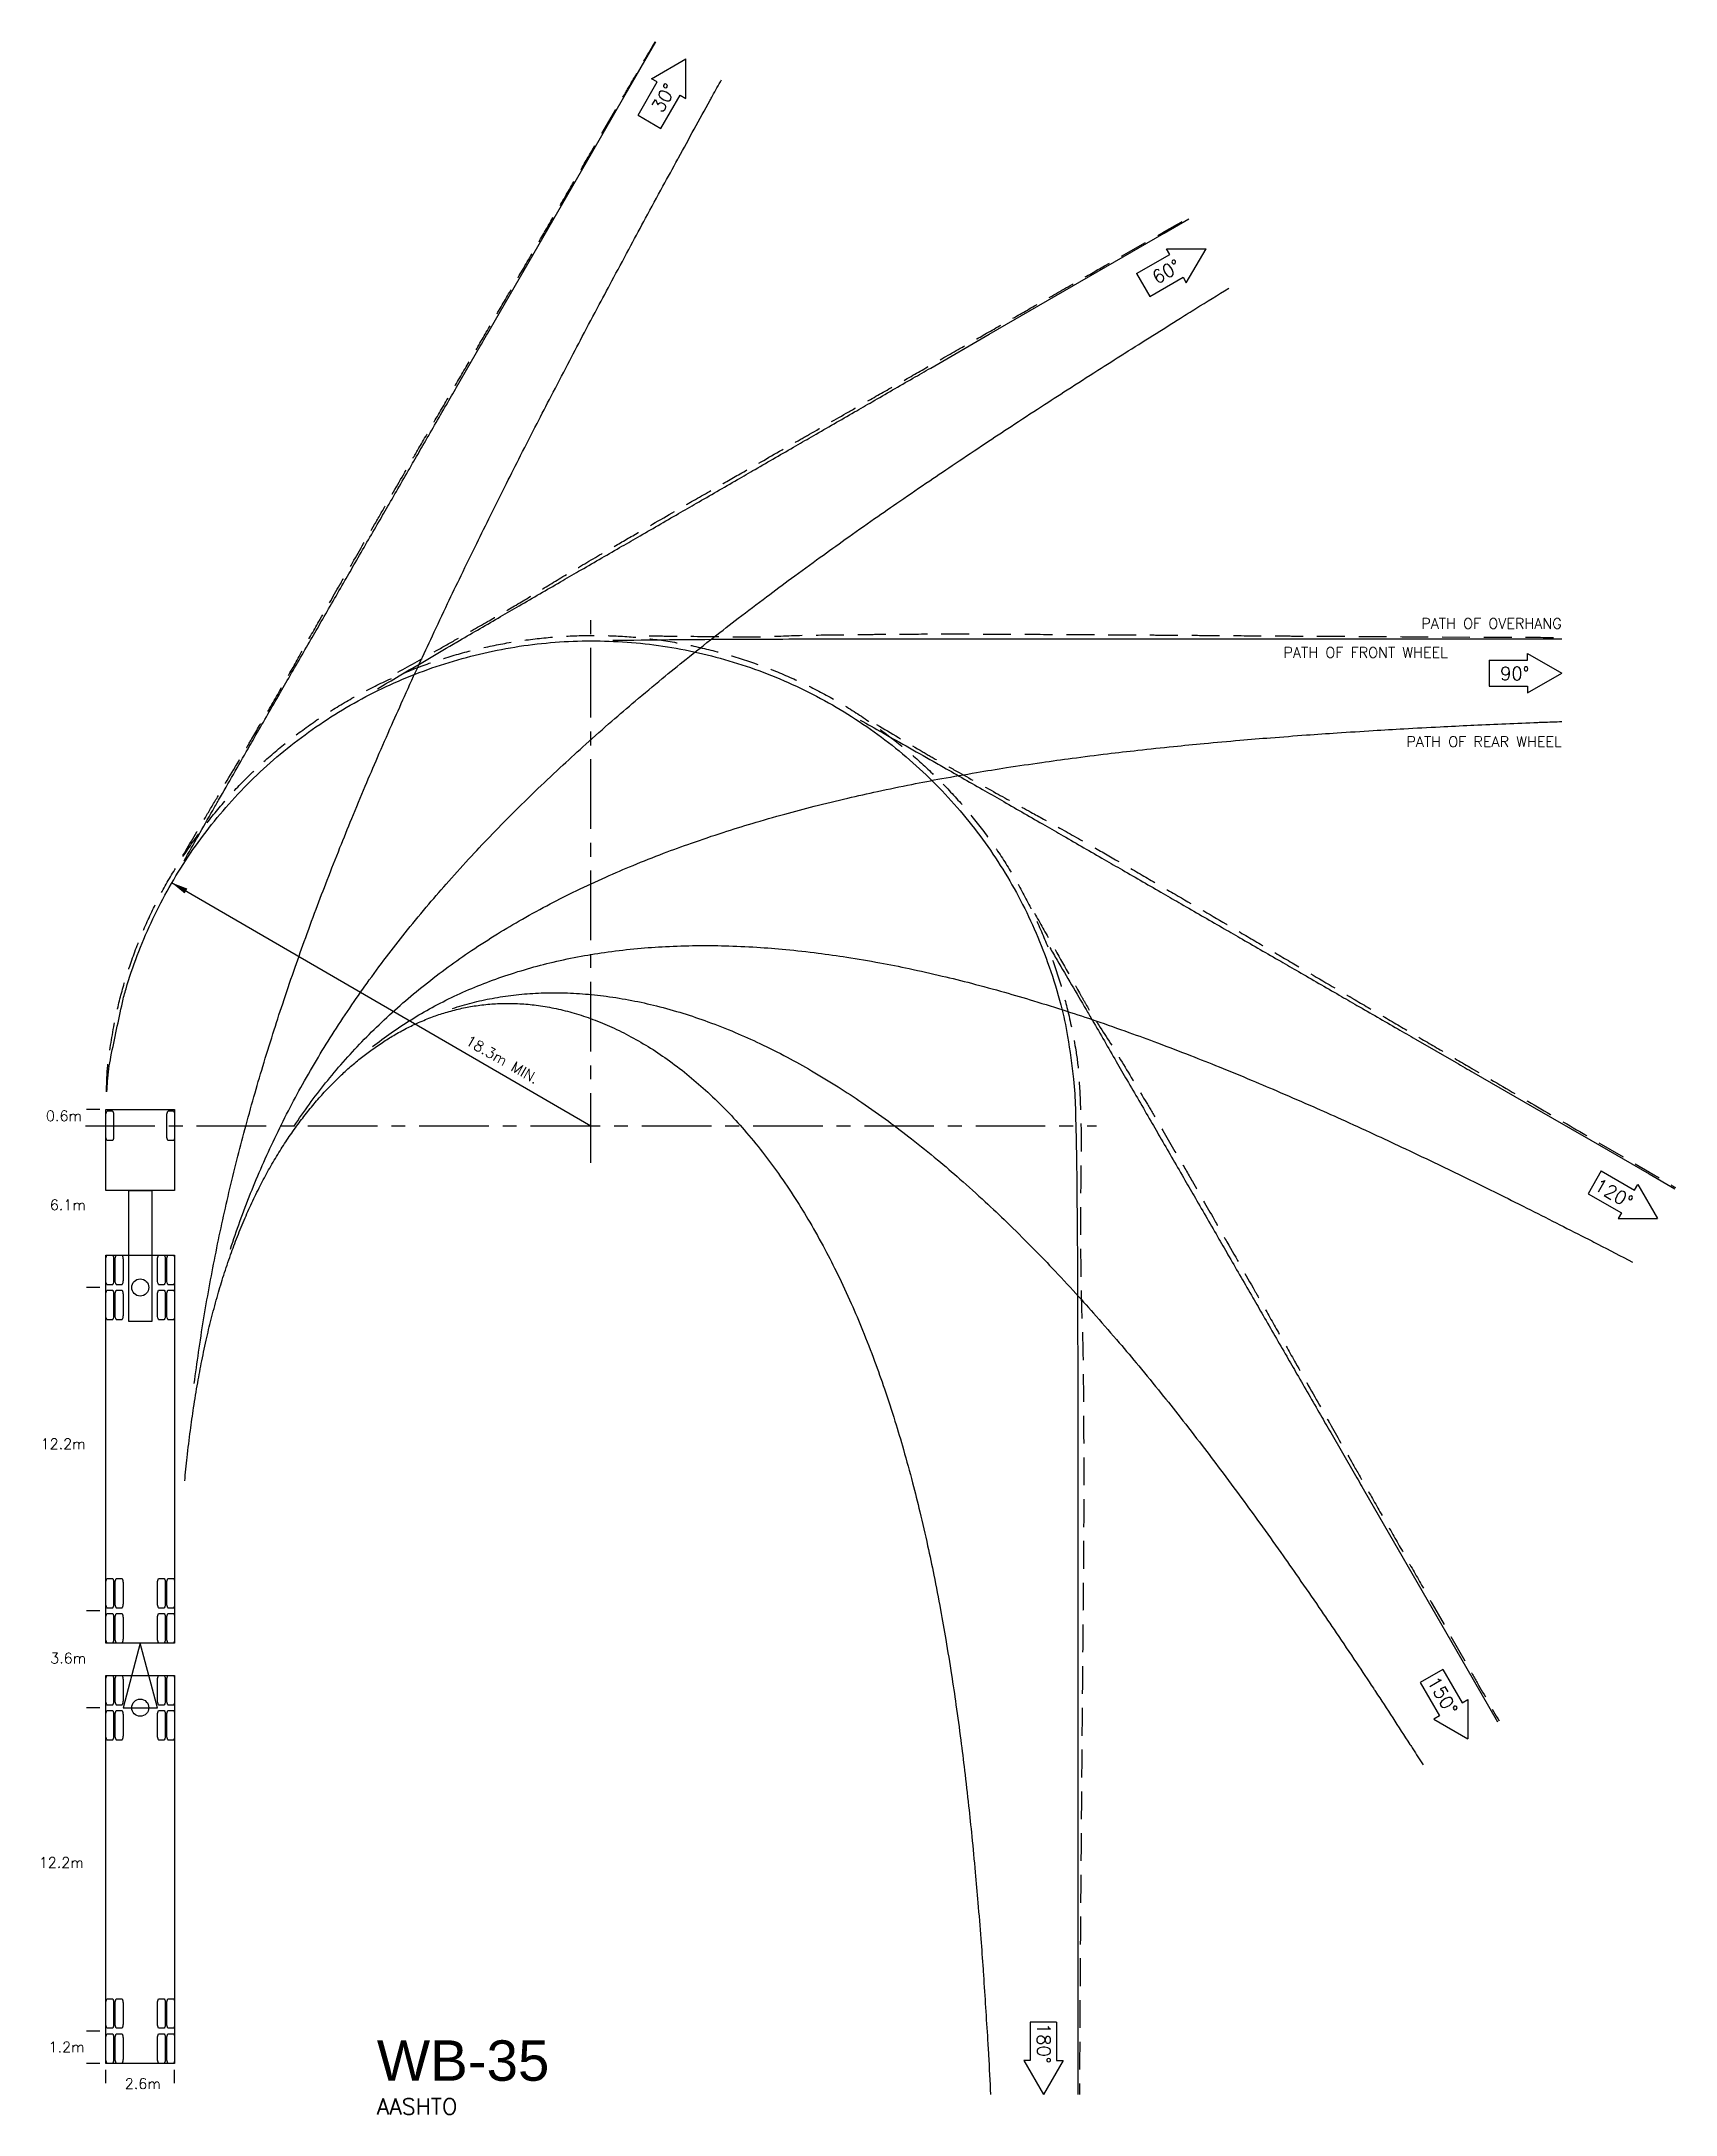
# Model space of a CAD drawing. Extents: x -20.7 to 40.9, y -37.3 to 40.9.
import ezdxf
from ezdxf.enums import TextEntityAlignment as Align

# ---------------------------------------------------------------- set-up
doc = ezdxf.new("R2010")
doc.units = 0
doc.header["$LTSCALE"] = 2.1
doc.header["$MEASUREMENT"] = 0
doc.linetypes.add('CENTER', pattern=[2, 1.25, -0.25, 0.25, -0.25])
doc.linetypes.add('DASHED', pattern=[0.75, 0.5, -0.25])
for name, color, linetype in [('DIMS', 1, 'CONTINUOUS'), ('OVERHANG', 2, 'DASHED'), ('TEXT', 4, 'CONTINUOUS'), ('VEHICLE', 7, 'CONTINUOUS'), ('WHEELS', 3, 'CONTINUOUS')]:
    doc.layers.add(name, color=color, linetype=linetype)
doc.styles.add('SANSSERIF', font='SAS_____.pfb', dxfattribs={"height": 2})
doc.styles.get("Standard").update_dxf_attribs({"font": 'ROMANS.shx', "height": 2})

msp = doc.modelspace()

# ---------------------------------------------------------------- linework, layer by layer
at = {"layer": 'DIMS', "linetype": 'CENTER'}
for p, q in [((0, -1.394), (0, 19.083)), ((-19.076, 0), (19.076, 0))]:
    msp.add_line(p, q, dxfattribs=at)
at = {"layer": 'DIMS'}
for p, q in [((-15.831, 9.18), (0, 0)), ((-18.533, 0.61), (-19.028, 0.61)), ((-18.533, -6.1), (-19.028, -6.1)), ((-18.533, -18.3), (-19.028, -18.3)), ((-18.533, -21.96), (-19.028, -21.96)), ((-18.533, -34.16), (-19.028, -34.16)), ((-18.533, -35.38), (-19.028, -35.38)), ((-18.3, -36.123), (-18.3, -35.628)), ((-15.708, -36.123), (-15.708, -35.628))]:
    msp.add_line(p, q, dxfattribs=at)
msp.add_solid([(-15.33, 8.766), (-15.223, 8.951), (-15.831, 9.18)], dxfattribs=at)
at = {"layer": 'OVERHANG', "flags": 128}
for points in [[(-15.392, 10.205, -0.000076), (-14.546, 11.636, 0.000142), (-14.092, 12.405, 0.000023), (-13.103, 14.08, 0.000072), (-12.793, 14.605, 0.001911), (-12.213, 15.597, 0.001564), (-11.513, 16.814, 0.002964), (-10.887, 17.925, -0.002977), (-10.261, 19.037, -0.000392), (-9.471, 20.418, -0.000649), (-8.991, 21.251, -0.000153), (-8.159, 22.693, -0.000287), (-7.715, 23.462, -0.000156), (-6.858, 24.94, -0.000315), (-6.434, 25.67, -0.000241), (-5.791, 26.773, 0.000249), (-5.149, 27.876, 0.000089), (-4.507, 28.98, -0.000205), (-3.866, 30.084, -0.000108), (-3.223, 31.187, 0.000109), (-2.581, 32.29, 0.000035), (-1.849, 33.548, 0.000046), (-1.297, 34.496, 0.000054), (-0.646, 35.617, 0.000055), (-0.015, 36.703), (1.267, 38.911, 0.000088), (1.644, 39.559, 0.000042), (2.433, 40.92)], [(-7.282, 17.116, -0.000479), (-5.824, 17.936, 0.000893), (-5.043, 18.376, 0.001797), (-3.818, 19.074, 0.002193), (-2.82, 19.653, 0.006595), (-1.757, 20.296, -0.006232), (-0.633, 20.976, -0.00066), (0.654, 21.732, -0.000921), (1.579, 22.27, -0.000293), (3.28, 23.255, -0.000964), (3.798, 23.554, -0.000209), (4.998, 24.241, -0.000245), (6.024, 24.828, -0.000019), (7.62, 25.739, -0.000047), (8.252, 26.099, -0.000042), (9.73, 26.943, -0.000083), (10.479, 27.37, -0.000306), (11.594, 28.004, 0.00019), (12.708, 28.638, 0.000069), (13.94, 29.34, 0.000085), (14.935, 29.908, 0.000086), (16.057, 30.548, 0.000088), (17.162, 31.179, 0.000078), (18.391, 31.881, 0.000096), (19.386, 32.451), (21.61, 33.724, 0.000097), (21.824, 33.846, 0.000029), (22.544, 34.259)], [(-18.276, 1.282, -0.000476), (-18.27, 1.596, -0.029043), (-18.196, 2.551, -0.017473), (-17.925, 4.12, -0.019896), (-17.629, 5.303, -0.018147), (-17.206, 6.571, -0.017477), (-16.705, 7.782, -0.018097), (-16.139, 8.913, -0.017617), (-15.49, 10.006, -0.016976), (-14.741, 11.092, -0.017499), (-13.916, 12.126, -0.017995), (-13.044, 13.072, -0.018556), (-12.106, 13.951, -0.017954), (-11.073, 14.787, -0.017525), (-9.991, 15.542, -0.017722), (-8.872, 16.211, -0.017837), (-7.701, 16.803, -0.017767), (-6.486, 17.311, -0.01786), (-5.231, 17.734, -0.018058), (-3.964, 18.063, -0.017631), (-2.687, 18.298, -0.01711), (-1.358, 18.448, -0.017638), (-0.023, 18.505, -0.018128), (1.277, 18.469, -0.01865), (2.578, 18.335, -0.018346), (3.886, 18.103, -0.017413), (5.158, 17.781, -0.017271), (6.415, 17.369, -0.017657), (7.655, 16.864, -0.018342), (8.812, 16.293, -0.018296), (9.931, 15.634, -0.017914), (11.023, 14.88, -0.016966), (12.054, 14.057, -0.017276), (13.009, 13.18, -0.017554), (13.907, 12.233, -0.017677), (14.73, 11.231, -0.017954), (15.486, 10.165, -0.018296), (16.15, 9.068, -0.017252), (16.737, 7.922, -0.01727), (17.243, 6.739, -0.016527), (17.675, 5.507, -0.017483), (18.002, 4.316, -0.016973), (18.299, 2.85, -0.025153), (18.416, 1.846, -0.008112), (18.484, 0.455, -0.009221), (18.501, -0.771, -0.003559), (18.483, -2.442, 0.005512), (18.475, -3.521, 0.001434), (18.485, -5.174, 0.00231), (18.5, -6.2, 0.005324), (18.543, -7.668, -0.00672), (18.574, -8.831, -0.00121), (18.587, -10.051, -0.00102), (18.596, -11.498, -0.000466), (18.603, -13.627, -0.001835), (18.602, -14.168, -0.000426), (18.595, -15.332, -0.000329), (18.584, -16.841, -0.000016), (18.565, -19.126, -0.000095), (18.562, -19.505, -0.000027), (18.551, -20.834, 0.000041), (18.539, -22.162, 0.00003), (18.524, -24.007, 0.000068), (18.517, -24.811, 0.000175), (18.507, -26.132, -0.00003), (18.497, -27.453, -0.0001), (18.486, -28.771, 0.000643), (18.475, -30.09, 0.000195), (18.474, -30.397, 0.000026), (18.46, -32.722), (18.445, -35.351, 0.000273), (18.443, -35.641, 0.000086), (18.439, -36.56)], [(2.202, 18.489, 0.000032), (3.335, 18.478, 0.000014), (5.538, 18.456, 0.000079), (5.92, 18.452, 0.014187), (6.862, 18.47, -0.008259), (8.479, 18.519, -0.000573), (10.135, 18.541, -0.001037), (11.05, 18.55, -0.000661), (12.961, 18.562, -0.001903), (13.625, 18.562, -0.000395), (14.8, 18.558, -0.000331), (16.205, 18.551, -0.000021), (18.209, 18.54, -0.000074), (18.784, 18.537, -0.000074), (20.544, 18.526, -0.000159), (21.363, 18.521, -0.000383), (22.652, 18.511, 0.00023), (23.942, 18.501, 0.000064), (25.856, 18.488, 0.000184), (26.519, 18.483, 0.00001), (27.132, 18.48, 0.000003), (29.095, 18.468, 0.000007), (31.538, 18.453, 0.000126), (31.67, 18.452), (34.244, 18.44, 0.000023), (35.024, 18.437, 0.000011), (36.638, 18.43)], [(10.785, 15.142, -0.001825), (12.426, 14.171, 0.004958), (13.033, 13.818, 0.002185), (13.8, 13.385, 0.001132), (15.287, 12.559, 0.001461), (16.607, 11.835, -0.002051), (17.546, 11.318, -0.001925), (18.786, 10.623, -0.002342), (19.8, 10.042, -0.00044), (20.943, 9.38, -0.000455), (22.047, 8.738, -0.00013), (23.965, 7.619, -0.000762), (24.292, 7.428, -0.000067), (25.412, 6.769, 0.000045), (26.532, 6.111, 0.000003), (28.464, 4.975, 0.00002), (28.77, 4.795, 0.000178), (29.889, 4.138, -0.000043), (31.008, 3.481, -0.000192), (32.125, 2.824, 0.000865), (33.243, 2.167, 0.000049), (33.597, 1.96, 0.000009), (35.479, 0.858, 0.000004), (37.442, -0.29, 0.00003), (37.714, -0.449), (39.949, -1.755, 0.000083), (40.18, -1.889, 0.000026), (40.932, -2.329)], [(16.741, 8.022, 0.000053), (17.375, 6.9, 0.000015), (18.508, 4.896, 0.000102), (18.678, 4.595, 0.016747), (19.166, 3.796, -0.009529), (20.044, 2.406, -0.001106), (20.977, 0.854, -0.002514), (21.383, 0.168, -0.000898), (22.195, -1.226, -0.001434), (22.7, -2.101, -0.000186), (23.517, -3.53, -0.000311), (24.004, -4.383, -0.00013), (25.059, -6.236, -0.000562), (25.302, -6.664, -0.000232), (25.948, -7.806, 0.000147), (26.594, -8.948, 0.000018), (27.556, -10.646, 0.000051), (27.884, -11.227, 0.000111), (28.701, -12.669, 0.000191), (29.174, -13.502, 0.000011), (29.819, -14.638, -0.000003), (30.465, -15.773, -0.000007), (31.109, -16.908, 0.000164), (31.753, -18.042), (33.045, -20.307, -0.000023), (33.448, -21.012, -0.000011), (34.272, -22.457)]]:
    msp.add_lwpolyline(points, format="xyb", dxfattribs=at)
at = {"layer": 'TEXT'}
for p, q in [((2.292, 39.514), (3.579, 40.258)), ((3.579, 38.771), (3.579, 40.258)), ((1.781, 38.134), (2.506, 39.39)), ((2.506, 39.39), (2.292, 39.514)), ((2.64, 37.639), (3.365, 38.895)), ((3.365, 38.895), (3.579, 38.771)), ((1.781, 38.134), (2.64, 37.639)), ((20.595, 32.159), (21.851, 32.884)), ((21.851, 32.884), (21.727, 33.099)), ((21.727, 33.099), (23.214, 33.099)), ((22.47, 31.811), (23.214, 33.099)), ((20.595, 32.159), (21.09, 31.301)), ((21.09, 31.301), (22.346, 32.026)), ((22.346, 32.026), (22.47, 31.811)), ((33.9, 17.578), (33.9, 16.586)), ((33.9, 17.578), (35.35, 17.578)), ((35.35, 17.578), (35.35, 17.826)), ((35.35, 17.826), (36.638, 17.082)), ((33.9, 16.586), (35.35, 16.586)), ((35.35, 16.339), (36.638, 17.082)), ((35.35, 16.586), (35.35, 16.339)), ((38.132, -1.703), (37.637, -2.561)), ((38.132, -1.703), (39.388, -2.428)), ((39.388, -2.428), (39.512, -2.213)), ((39.512, -2.213), (40.256, -3.501)), ((37.637, -2.561), (38.893, -3.286)), ((38.893, -3.286), (38.769, -3.501)), ((38.769, -3.501), (40.256, -3.501)), ((32.157, -20.517), (31.299, -21.012)), ((31.299, -21.012), (32.024, -22.268)), ((32.157, -20.517), (32.882, -21.772)), ((32.882, -21.772), (33.097, -21.649)), ((33.097, -21.649), (33.097, -23.135)), ((32.024, -22.268), (31.809, -22.392)), ((31.809, -22.392), (33.097, -23.135)), ((17.576, -33.822), (16.584, -33.822)), ((16.584, -33.822), (16.584, -35.272)), ((17.576, -33.822), (17.576, -35.272)), ((16.584, -35.272), (16.337, -35.272)), ((16.337, -35.272), (17.08, -36.56)), ((17.823, -35.272), (17.08, -36.56)), ((17.576, -35.272), (17.823, -35.272))]:
    msp.add_line(p, q, dxfattribs=at)
at = {"layer": 'VEHICLE'}
for points in [[(-15.708, 0.61), (-15.708, -2.44), (-18.3, -2.44), (-18.3, 0.61)], [(-16.572, -2.44), (-16.572, -7.381), (-17.436, -7.381), (-17.436, -2.44)], [(-15.708, -4.88), (-15.708, -19.52), (-18.3, -19.52), (-18.3, -4.88)], [(-17.004, -19.52), (-17.652, -21.96), (-16.356, -21.96)], [(-15.708, -20.74), (-15.708, -35.38), (-18.3, -35.38), (-18.3, -20.74)]]:
    msp.add_lwpolyline(points, close=True, dxfattribs=at)
for points in [[(-18.009, -0.402, -0.14), (-18.045, -0.552, -0.24), (-18.065, -0.559), (-18.244, -0.559, -0.24), (-18.264, -0.552, -0.14), (-18.3, -0.402), (-18.3, 0.402, -0.14), (-18.264, 0.552, -0.24), (-18.244, 0.559), (-18.065, 0.559, -0.24), (-18.045, 0.552, -0.14), (-18.009, 0.402)], [(-15.708, -0.402, -0.14), (-15.743, -0.552, -0.24), (-15.763, -0.559), (-15.942, -0.559, -0.24), (-15.962, -0.552, -0.14), (-15.998, -0.402), (-15.998, 0.402, -0.14), (-15.962, 0.552, -0.24), (-15.942, 0.559), (-15.763, 0.559, -0.24), (-15.743, 0.552, -0.14), (-15.708, 0.402)], [(-18.3, -5.037, -0.14), (-18.264, -4.887, -0.24), (-18.244, -4.88), (-18.065, -4.88, -0.24), (-18.045, -4.887, -0.14), (-18.009, -5.037), (-18.009, -5.842, -0.14), (-18.045, -5.992, -0.24), (-18.065, -5.998), (-18.244, -5.998, -0.24), (-18.264, -5.992, -0.14), (-18.3, -5.842)], [(-17.946, -5.037, -0.14), (-17.91, -4.887, -0.24), (-17.89, -4.88), (-17.711, -4.88, -0.24), (-17.691, -4.887, -0.14), (-17.655, -5.037), (-17.655, -5.842, -0.14), (-17.691, -5.992, -0.24), (-17.711, -5.998), (-17.89, -5.998, -0.24), (-17.91, -5.992, -0.14), (-17.946, -5.842)], [(-16.352, -5.037, -0.14), (-16.317, -4.887, -0.24), (-16.296, -4.88), (-16.118, -4.88, -0.24), (-16.097, -4.887, -0.14), (-16.062, -5.037), (-16.062, -5.842, -0.14), (-16.097, -5.992, -0.24), (-16.118, -5.998), (-16.296, -5.998, -0.24), (-16.317, -5.992, -0.14), (-16.352, -5.842)], [(-15.998, -5.037, -0.14), (-15.962, -4.887, -0.24), (-15.942, -4.88), (-15.763, -4.88, -0.24), (-15.743, -4.887, -0.14), (-15.708, -5.037), (-15.708, -5.842, -0.14), (-15.743, -5.992, -0.24), (-15.763, -5.998), (-15.942, -5.998, -0.24), (-15.962, -5.992, -0.14), (-15.998, -5.842)], [(-18.3, -6.358, -0.14), (-18.264, -6.208, -0.24), (-18.244, -6.202), (-18.065, -6.202, -0.24), (-18.045, -6.208, -0.14), (-18.009, -6.358), (-18.009, -7.163, -0.14), (-18.045, -7.313, -0.24), (-18.065, -7.32), (-18.244, -7.32, -0.24), (-18.264, -7.313, -0.14), (-18.3, -7.163)], [(-17.946, -6.358, -0.14), (-17.91, -6.208, -0.24), (-17.89, -6.202), (-17.711, -6.202, -0.24), (-17.691, -6.208, -0.14), (-17.655, -6.358), (-17.655, -7.163, -0.14), (-17.691, -7.313, -0.24), (-17.711, -7.32), (-17.89, -7.32, -0.24), (-17.91, -7.313, -0.14), (-17.946, -7.163)], [(-16.352, -6.358, -0.14), (-16.317, -6.208, -0.24), (-16.296, -6.202), (-16.118, -6.202, -0.24), (-16.097, -6.208, -0.14), (-16.062, -6.358), (-16.062, -7.163, -0.14), (-16.097, -7.313, -0.24), (-16.118, -7.32), (-16.296, -7.32, -0.24), (-16.317, -7.313, -0.14), (-16.352, -7.163)], [(-15.998, -6.358, -0.14), (-15.962, -6.208, -0.24), (-15.942, -6.202), (-15.763, -6.202, -0.24), (-15.743, -6.208, -0.14), (-15.708, -6.358), (-15.708, -7.163, -0.14), (-15.743, -7.313, -0.24), (-15.763, -7.32), (-15.942, -7.32, -0.24), (-15.962, -7.313, -0.14), (-15.998, -7.163)], [(-18.3, -17.237, -0.14), (-18.264, -17.087, -0.24), (-18.244, -17.08), (-18.065, -17.08, -0.24), (-18.045, -17.087, -0.14), (-18.009, -17.237), (-18.009, -18.042, -0.14), (-18.045, -18.192, -0.24), (-18.065, -18.198), (-18.244, -18.198, -0.24), (-18.264, -18.192, -0.14), (-18.3, -18.042)], [(-17.946, -17.237, -0.14), (-17.91, -17.087, -0.24), (-17.89, -17.08), (-17.711, -17.08, -0.24), (-17.691, -17.087, -0.14), (-17.655, -17.237), (-17.655, -18.042, -0.14), (-17.691, -18.192, -0.24), (-17.711, -18.198), (-17.89, -18.198, -0.24), (-17.91, -18.192, -0.14), (-17.946, -18.042)], [(-16.352, -17.237, -0.14), (-16.317, -17.087, -0.24), (-16.296, -17.08), (-16.118, -17.08, -0.24), (-16.097, -17.087, -0.14), (-16.062, -17.237), (-16.062, -18.042, -0.14), (-16.097, -18.192, -0.24), (-16.118, -18.198), (-16.296, -18.198, -0.24), (-16.317, -18.192, -0.14), (-16.352, -18.042)], [(-15.998, -17.237, -0.14), (-15.962, -17.087, -0.24), (-15.942, -17.08), (-15.763, -17.08, -0.24), (-15.743, -17.087, -0.14), (-15.708, -17.237), (-15.708, -18.042, -0.14), (-15.743, -18.192, -0.24), (-15.763, -18.198), (-15.942, -18.198, -0.24), (-15.962, -18.192, -0.14), (-15.998, -18.042)], [(-18.3, -18.558, -0.14), (-18.264, -18.408, -0.24), (-18.244, -18.402), (-18.065, -18.402, -0.24), (-18.045, -18.408, -0.14), (-18.009, -18.558), (-18.009, -19.363, -0.14), (-18.045, -19.513, -0.24), (-18.065, -19.52), (-18.244, -19.52, -0.24), (-18.264, -19.513, -0.14), (-18.3, -19.363)], [(-17.946, -18.558, -0.14), (-17.91, -18.408, -0.24), (-17.89, -18.402), (-17.711, -18.402, -0.24), (-17.691, -18.408, -0.14), (-17.655, -18.558), (-17.655, -19.363, -0.14), (-17.691, -19.513, -0.24), (-17.711, -19.52), (-17.89, -19.52, -0.24), (-17.91, -19.513, -0.14), (-17.946, -19.363)], [(-16.352, -18.558, -0.14), (-16.317, -18.408, -0.24), (-16.296, -18.402), (-16.118, -18.402, -0.24), (-16.097, -18.408, -0.14), (-16.062, -18.558), (-16.062, -19.363, -0.14), (-16.097, -19.513, -0.24), (-16.118, -19.52), (-16.296, -19.52, -0.24), (-16.317, -19.513, -0.14), (-16.352, -19.363)], [(-15.998, -18.558, -0.14), (-15.962, -18.408, -0.24), (-15.942, -18.402), (-15.763, -18.402, -0.24), (-15.743, -18.408, -0.14), (-15.708, -18.558), (-15.708, -19.363, -0.14), (-15.743, -19.513, -0.24), (-15.763, -19.52), (-15.942, -19.52, -0.24), (-15.962, -19.513, -0.14), (-15.998, -19.363)], [(-18.3, -20.897, -0.14), (-18.264, -20.747, -0.24), (-18.244, -20.74), (-18.065, -20.74, -0.24), (-18.045, -20.747, -0.14), (-18.009, -20.897), (-18.009, -21.702, -0.14), (-18.045, -21.852, -0.24), (-18.065, -21.858), (-18.244, -21.858, -0.24), (-18.264, -21.852, -0.14), (-18.3, -21.702)], [(-17.946, -20.897, -0.14), (-17.91, -20.747, -0.24), (-17.89, -20.74), (-17.711, -20.74, -0.24), (-17.691, -20.747, -0.14), (-17.655, -20.897), (-17.655, -21.702, -0.14), (-17.691, -21.852, -0.24), (-17.711, -21.858), (-17.89, -21.858, -0.24), (-17.91, -21.852, -0.14), (-17.946, -21.702)], [(-16.352, -20.897, -0.14), (-16.317, -20.747, -0.24), (-16.296, -20.74), (-16.118, -20.74, -0.24), (-16.097, -20.747, -0.14), (-16.062, -20.897), (-16.062, -21.702, -0.14), (-16.097, -21.852, -0.24), (-16.118, -21.858), (-16.296, -21.858, -0.24), (-16.317, -21.852, -0.14), (-16.352, -21.702)], [(-15.998, -20.897, -0.14), (-15.962, -20.747, -0.24), (-15.942, -20.74), (-15.763, -20.74, -0.24), (-15.743, -20.747, -0.14), (-15.708, -20.897), (-15.708, -21.702, -0.14), (-15.743, -21.852, -0.24), (-15.763, -21.858), (-15.942, -21.858, -0.24), (-15.962, -21.852, -0.14), (-15.998, -21.702)], [(-18.3, -22.218, -0.14), (-18.264, -22.068, -0.24), (-18.244, -22.062), (-18.065, -22.062, -0.24), (-18.045, -22.068, -0.14), (-18.009, -22.218), (-18.009, -23.023, -0.14), (-18.045, -23.173, -0.24), (-18.065, -23.18), (-18.244, -23.18, -0.24), (-18.264, -23.173, -0.14), (-18.3, -23.023)], [(-17.946, -22.218, -0.14), (-17.91, -22.068, -0.24), (-17.89, -22.062), (-17.711, -22.062, -0.24), (-17.691, -22.068, -0.14), (-17.655, -22.218), (-17.655, -23.023, -0.14), (-17.691, -23.173, -0.24), (-17.711, -23.18), (-17.89, -23.18, -0.24), (-17.91, -23.173, -0.14), (-17.946, -23.023)], [(-16.352, -22.218, -0.14), (-16.317, -22.068, -0.24), (-16.296, -22.062), (-16.118, -22.062, -0.24), (-16.097, -22.068, -0.14), (-16.062, -22.218), (-16.062, -23.023, -0.14), (-16.097, -23.173, -0.24), (-16.118, -23.18), (-16.296, -23.18, -0.24), (-16.317, -23.173, -0.14), (-16.352, -23.023)], [(-15.998, -22.218, -0.14), (-15.962, -22.068, -0.24), (-15.942, -22.062), (-15.763, -22.062, -0.24), (-15.743, -22.068, -0.14), (-15.708, -22.218), (-15.708, -23.023, -0.14), (-15.743, -23.173, -0.24), (-15.763, -23.18), (-15.942, -23.18, -0.24), (-15.962, -23.173, -0.14), (-15.998, -23.023)], [(-18.3, -33.097, -0.14), (-18.264, -32.947, -0.24), (-18.244, -32.94), (-18.065, -32.94, -0.24), (-18.045, -32.947, -0.14), (-18.009, -33.097), (-18.009, -33.902, -0.14), (-18.045, -34.052, -0.24), (-18.065, -34.058), (-18.244, -34.058, -0.24), (-18.264, -34.052, -0.14), (-18.3, -33.902)], [(-17.946, -33.097, -0.14), (-17.91, -32.947, -0.24), (-17.89, -32.94), (-17.711, -32.94, -0.24), (-17.691, -32.947, -0.14), (-17.655, -33.097), (-17.655, -33.902, -0.14), (-17.691, -34.052, -0.24), (-17.711, -34.058), (-17.89, -34.058, -0.24), (-17.91, -34.052, -0.14), (-17.946, -33.902)], [(-16.352, -33.097, -0.14), (-16.317, -32.947, -0.24), (-16.296, -32.94), (-16.118, -32.94, -0.24), (-16.097, -32.947, -0.14), (-16.062, -33.097), (-16.062, -33.902, -0.14), (-16.097, -34.052, -0.24), (-16.118, -34.058), (-16.296, -34.058, -0.24), (-16.317, -34.052, -0.14), (-16.352, -33.902)], [(-15.998, -33.097, -0.14), (-15.962, -32.947, -0.24), (-15.942, -32.94), (-15.763, -32.94, -0.24), (-15.743, -32.947, -0.14), (-15.708, -33.097), (-15.708, -33.902, -0.14), (-15.743, -34.052, -0.24), (-15.763, -34.058), (-15.942, -34.058, -0.24), (-15.962, -34.052, -0.14), (-15.998, -33.902)], [(-18.3, -34.418, -0.14), (-18.264, -34.268, -0.24), (-18.244, -34.262), (-18.065, -34.262, -0.24), (-18.045, -34.268, -0.14), (-18.009, -34.418), (-18.009, -35.223, -0.14), (-18.045, -35.373, -0.24), (-18.065, -35.38), (-18.244, -35.38, -0.24), (-18.264, -35.373, -0.14), (-18.3, -35.223)], [(-17.946, -34.418, -0.14), (-17.91, -34.268, -0.24), (-17.89, -34.262), (-17.711, -34.262, -0.24), (-17.691, -34.268, -0.14), (-17.655, -34.418), (-17.655, -35.223, -0.14), (-17.691, -35.373, -0.24), (-17.711, -35.38), (-17.89, -35.38, -0.24), (-17.91, -35.373, -0.14), (-17.946, -35.223)], [(-16.352, -34.418, -0.14), (-16.317, -34.268, -0.24), (-16.296, -34.262), (-16.118, -34.262, -0.24), (-16.097, -34.268, -0.14), (-16.062, -34.418), (-16.062, -35.223, -0.14), (-16.097, -35.373, -0.24), (-16.118, -35.38), (-16.296, -35.38, -0.24), (-16.317, -35.373, -0.14), (-16.352, -35.223)], [(-15.998, -34.418, -0.14), (-15.962, -34.268, -0.24), (-15.942, -34.262), (-15.763, -34.262, -0.24), (-15.743, -34.268, -0.14), (-15.708, -34.418), (-15.708, -35.223, -0.14), (-15.743, -35.373, -0.24), (-15.763, -35.38), (-15.942, -35.38, -0.24), (-15.962, -35.373, -0.14), (-15.998, -35.223)]]:
    msp.add_lwpolyline(points, format="xyb", close=True, dxfattribs=at)
for centre in [(-17.004, -6.1), (-17.004, -21.96)]:
    msp.add_circle(centre, 0.324, dxfattribs=at)
at = {"layer": 'WHEELS', "flags": 128}
for points in [[(-15.35, 9.997, -0.000191), (-14.271, 11.899, -0.00092), (-14.045, 12.294, -0.000062), (-12.935, 14.231, -0.000368), (-12.748, 14.558, -0.000072), (-11.854, 16.111, -0.000163), (-11.458, 16.8, -0.000032), (-10.565, 18.348, -0.000072), (-10.173, 19.028, -0.000014), (-9.282, 20.572, -0.000032), (-8.892, 21.248, -0.000006), (-8.003, 22.789, -0.000014), (-7.614, 23.461, -0.000003), (-6.726, 25, -0.000006), (-6.339, 25.671, -0.000001), (-5.451, 27.209, -0.000003), (-5.064, 27.879, 0), (-4.177, 29.415, -0.000001), (-3.791, 30.085), (-2.518, 32.289), (-1.245, 34.493), (0.027, 36.697), (1.299, 38.9), (2.457, 40.906)], [(-14.966, -9.73, -0.004366), (-14.803, -8.544, -0.004217), (-14.613, -7.319, -0.004327), (-14.405, -6.116, -0.004321), (-14.176, -4.915, -0.004175), (-13.923, -3.7, -0.004282), (-13.656, -2.519, -0.003945), (-13.358, -1.296, -0.004134), (-13.055, -0.133, -0.003666), (-12.715, 1.096, -0.003909), (-12.378, 2.243, -0.003359), (-11.996, 3.475, -0.003642), (-11.629, 4.606, -0.003034), (-11.209, 5.841, -0.00334), (-10.814, 6.957, -0.002694), (-10.366, 8.177, -0.002988), (-9.949, 9.272, -0.002436), (-9.467, 10.497, -0.002708), (-9.023, 11.595, -0.002152), (-8.513, 12.819, -0.002416), (-8.049, 13.905, -0.001885), (-7.514, 15.128, -0.002136), (-7.033, 16.203, -0.001646), (-6.477, 17.423, -0.001877), (-5.981, 18.489, -0.001431), (-5.406, 19.707, -0.00164), (-4.898, 20.765, -0.001239), (-4.306, 21.98, -0.001426), (-3.786, 23.032, -0.001068), (-3.18, 24.244, -0.001235), (-2.651, 25.289, -0.000918), (-2.032, 26.499, -0.001066), (-1.495, 27.539, -0.000787), (-0.866, 28.747, -0.000917), (-0.322, 29.782, -0.000673), (0.317, 30.988, -0.000786), (0.866, 32.019, -0.000574), (1.513, 33.224, -0.000672), (2.068, 34.251, -0.000488), (2.721, 35.454, -0.000573), (3.28, 36.478, -0.000414), (3.306, 36.527, -0.000009), (4.501, 38.701, -0.000829), (4.59, 38.862, -0.000217), (4.931, 39.477)], [(-8.048, 16.494, -0.002091), (-7.234, 16.977, -0.000101), (-5.2, 18.172, -0.000842), (-4.955, 18.315, -0.000173), (-3.404, 19.218, -0.000381), (-2.699, 19.628, -0.000075), (-1.148, 20.526, -0.000169), (-0.46, 20.925, -0.000033), (1.087, 21.819, -0.000074), (1.768, 22.212, -0.000014), (3.311, 23.104, -0.000033), (3.987, 23.494, -0.000006), (5.528, 24.384, -0.000014), (6.2, 24.773, -0.000003), (7.739, 25.661, -0.000006), (8.41, 26.049, -0.000001), (9.948, 26.937, -0.000003), (10.618, 27.323, -0.000001), (12.154, 28.211, -0.000001), (12.824, 28.597), (15.028, 29.87), (17.232, 31.142), (19.436, 32.415), (21.639, 33.687), (22.566, 34.222)], [(-13.598, -4.65, -0.008405), (-13.241, -3.607, -0.008157), (-12.838, -2.546, -0.008267), (-12.401, -1.502, -0.008259), (-11.931, -0.472, -0.007927), (-11.414, 0.567, -0.008114), (-10.878, 1.565, -0.007448), (-10.283, 2.593, -0.007781), (-9.685, 3.559, -0.006883), (-9.016, 4.57, -0.007317), (-8.36, 5.503, -0.006273), (-7.623, 6.495, -0.006771), (-6.915, 7.395, -0.005653), (-6.114, 8.365, -0.006194), (-5.362, 9.232, -0.005034), (-4.504, 10.178, -0.00559), (-3.713, 11.014, -0.004413), (-2.815, 11.925, -0.004934), (-1.997, 12.724, -0.003949), (-1.05, 13.617, -0.004421), (-0.192, 14.401, -0.003452), (0.794, 15.271, -0.003903), (1.676, 16.028, -0.002994), (2.695, 16.878, -0.003418), (3.597, 17.611, -0.002594), (4.643, 18.441, -0.002977), (5.563, 19.154, -0.002238), (6.633, 19.965, -0.002581), (7.567, 20.66, -0.001924), (8.657, 21.454, -0.002229), (9.603, 22.133, -0.00165), (10.71, 22.913, -0.001918), (11.666, 23.577, -0.00141), (12.787, 24.345, -0.001645), (13.752, 24.997, -0.001203), (14.885, 25.753, -0.001407), (15.857, 26.394, -0.001023), (17, 27.141, -0.0012), (17.977, 27.773, -0.000869), (19.129, 28.511, -0.001021), (20.111, 29.135, -0.000736), (20.147, 29.157, -0.000012), (22.257, 30.483, -0.001478), (22.829, 30.841, -0.000682), (24.073, 31.61)], [(-18.264, 1.282, -0.004379), (-18.238, 1.684, -0.031541), (-18.11, 2.608, -0.004606), (-17.677, 4.652, -0.017872), (-17.541, 5.173, -0.018143), (-17.118, 6.426, -0.017926), (-16.598, 7.661, -0.018309), (-15.994, 8.849, -0.018082), (-15.296, 10.004, -0.018417), (-14.52, 11.099, -0.018234), (-13.658, 12.144, -0.01849), (-12.726, 13.118, -0.018354), (-11.718, 14.028, -0.01854), (-10.65, 14.857, -0.018444), (-9.518, 15.609, -0.018575), (-8.337, 16.273, -0.018507), (-7.105, 16.85, -0.018598), (-5.837, 17.333, -0.018552), (-4.533, 17.721, -0.018614), (-3.206, 18.011, -0.018583), (-1.858, 18.202, -0.018625), (-0.502, 18.293, -0.018604), (0.859, 18.282, -0.018633), (2.214, 18.17, -0.018618), (3.559, 17.957, -0.018638), (4.883, 17.645, -0.018628), (6.181, 17.235, -0.018642), (7.445, 16.729, -0.018635), (8.668, 16.131, -0.018644), (9.842, 15.443, -0.018639), (10.963, 14.67, -0.018645), (12.022, 13.815, -0.018642), (13.015, 12.884, -0.018647), (13.936, 11.881, -0.018644), (14.78, 10.813, -0.018647), (15.541, 9.684, -0.018646), (16.217, 8.502, -0.018648), (16.802, 7.273, -0.018647), (17.295, 6.004, -0.018648), (17.735, 4.559, -0.023245), (17.989, 3.373, -0.014052), (18.212, 1.755, -0.021073), (18.285, 0.668, -0.001442), (18.322, -1.017, -0.002464), (18.336, -2.004, -0.000129), (18.357, -4.348, -0.000985), (18.359, -4.655, -0.0002), (18.366, -6.46, -0.000446), (18.369, -7.27, -0.000088), (18.372, -9.064, -0.000198), (18.373, -9.862, -0.000039), (18.374, -11.65, -0.000087), (18.375, -12.437, -0.000017), (18.375, -14.221, -0.000038), (18.376, -15.002, -0.000007), (18.376, -16.782, -0.000017), (18.376, -17.559, -0.000003), (18.376, -19.336, -0.000007), (18.376, -20.111, -0.000001), (18.376, -21.887, -0.000003), (18.376, -22.661, -0.000001), (18.376, -24.436, -0.000001), (18.376, -25.208, 0), (18.376, -26.982, -0.000001), (18.376, -27.754), (18.376, -30.3), (18.376, -32.844), (18.376, -35.388), (18.376, -36.56)], [(0.826, 18.321, -0.000377), (2.965, 18.348, -0.001517), (3.496, 18.353, -0.000141), (5.644, 18.365, -0.000629), (6.126, 18.367, -0.000126), (7.921, 18.372, -0.000282), (8.726, 18.374, -0.000055), (10.517, 18.376, -0.000125), (11.308, 18.376, -0.000024), (13.093, 18.377, -0.000055), (13.876, 18.377, -0.00001), (15.658, 18.378, -0.000024), (16.437, 18.378, -0.000005), (18.215, 18.378, -0.00001), (18.991, 18.378, -0.000002), (20.767, 18.378, -0.000005), (21.542, 18.378, -0.000001), (23.317, 18.378, -0.000002), (24.09, 18.378, 0), (25.864, 18.378, -0.000001), (26.636, 18.378), (29.182, 18.378), (31.727, 18.378), (34.271, 18.378), (36.638, 18.378)], [(-11.201, -0.019, -0.011422), (-10.623, 0.814, -0.011763), (-10.01, 1.616, -0.011582), (-9.35, 2.401, -0.011312), (-8.639, 3.172, -0.011404), (-7.9, 3.904, -0.010644), (-7.093, 4.635, -0.010959), (-6.279, 5.311, -0.009836), (-5.382, 5.995, -0.010322), (-4.502, 6.612, -0.008957), (-3.524, 7.243, -0.009561), (-2.585, 7.799, -0.008058), (-1.534, 8.374, -0.00875), (-0.548, 8.871, -0.007159), (0.568, 9.389, -0.007896), (1.592, 9.828, -0.006259), (2.746, 10.285, -0.006964), (3.794, 10.667, -0.005581), (4.997, 11.073, -0.006228), (6.084, 11.41, -0.004867), (7.324, 11.766, -0.005491), (8.43, 12.058, -0.004212), (9.699, 12.367, -0.0048), (10.818, 12.619, -0.00364), (12.11, 12.886, -0.004174), (13.24, 13.102, -0.003133), (14.55, 13.332, -0.003612), (15.689, 13.516, -0.002688), (17.013, 13.713, -0.003114), (18.159, 13.87, -0.0023), (19.494, 14.039, -0.002675), (20.644, 14.172, -0.001963), (21.988, 14.315, -0.00229), (23.141, 14.428, -0.001671), (24.492, 14.55, -0.001956), (25.648, 14.645, -0.001419), (27.005, 14.748, -0.001666), (28.162, 14.829, -0.001203), (29.524, 14.916, -0.001416), (30.682, 14.984, -0.001018), (32.047, 15.057, -0.001201), (33.206, 15.114, -0.000861), (33.316, 15.119, -0.000039), (35.734, 15.224, -0.001704), (35.926, 15.232, -0.000459), (36.638, 15.257)], [(10.159, 15.311, -0.00238), (11.005, 14.838, -0.000125), (13.045, 13.683, -0.000961), (13.311, 13.532, -0.000197), (14.873, 12.639, -0.000435), (15.58, 12.233, -0.000086), (17.135, 11.34, -0.000194), (17.826, 10.942, -0.000038), (19.375, 10.049, -0.000085), (20.057, 9.656, -0.000016), (21.602, 8.765, -0.000037), (22.278, 8.374, -0.000007), (23.82, 7.485, -0.000016), (24.493, 7.096, -0.000003), (26.032, 6.207, -0.000007), (26.703, 5.82, -0.000001), (28.241, 4.932, -0.000003), (28.911, 4.545, -0.000001), (30.448, 3.658, -0.000001), (31.117, 3.272, 0), (32.653, 2.385, -0.000001), (33.322, 1.999), (35.526, 0.726), (37.73, -0.546), (39.933, -1.818), (40.904, -2.378)], [(-8.235, 2.988, -0.014791), (-7.538, 3.508, -0.014228), (-6.784, 4.005, -0.01436), (-5.99, 4.466, -0.014126), (-5.157, 4.888, -0.013606), (-4.268, 5.279, -0.013681), (-3.364, 5.618, -0.012631), (-2.386, 5.927, -0.012974), (-1.421, 6.179, -0.011532), (-0.367, 6.4, -0.012085), (0.648, 6.563, -0.010384), (1.766, 6.691, -0.011084), (2.817, 6.766, -0.009247), (3.986, 6.801, -0.010054), (5.061, 6.793, -0.008139), (6.268, 6.739, -0.008996), (7.357, 6.653, -0.007057), (8.574, 6.517, -0.007875), (9.661, 6.363, -0.006252), (10.903, 6.151, -0.006998), (12.007, 5.933, -0.005413), (13.259, 5.652, -0.006129), (14.359, 5.379, -0.004653), (15.616, 5.038, -0.005325), (16.709, 4.718, -0.003998), (17.966, 4.324, -0.004604), (19.051, 3.964, -0.003423), (20.306, 3.524, -0.003963), (21.384, 3.129, -0.002923), (22.635, 2.65, -0.0034), (23.705, 2.225, -0.00249), (24.951, 1.713, -0.002907), (26.014, 1.263, -0.002116), (27.255, 0.723, -0.002479), (28.31, 0.252, -0.001795), (29.546, -0.312, -0.002108), (30.594, -0.801, -0.00152), (31.826, -1.386, -0.00179), (32.868, -1.89, -0.001284), (34.095, -2.492, -0.001516), (35.132, -3.008, -0.001084), (35.185, -3.035, -0.000026), (37.387, -4.151, -0.002169), (37.999, -4.465, -0.001012), (39.306, -5.145)], [(17.317, 6.725, -0.001587), (17.597, 6.25, -0.000145), (18.686, 4.391, -0.000658), (18.926, 3.979, -0.000132), (19.828, 2.426, -0.000295), (20.232, 1.729, -0.000058), (21.13, 0.179, -0.000131), (21.526, -0.506, -0.000025), (22.42, -2.052, -0.000057), (22.812, -2.731, -0.000011), (23.703, -4.273, -0.000025), (24.092, -4.948, -0.000005), (24.982, -6.488, -0.000011), (25.37, -7.16, -0.000002), (26.258, -8.698, -0.000005), (26.645, -9.369, -0.000001), (27.533, -10.906, -0.000002), (27.92, -11.576, 0), (28.807, -13.112, -0.000001), (29.193, -13.781), (30.466, -15.986), (31.738, -18.19), (33.01, -20.393), (34.219, -22.487)], [(-5.226, 4.428, -0.016183), (-4.485, 4.644, -0.017048), (-3.728, 4.81, -0.016254), (-2.923, 4.932, -0.016346), (-2.087, 5.003, -0.015926), (-1.226, 5.021, -0.015308), (-0.32, 4.982, -0.015268), (0.584, 4.889, -0.014057), (1.545, 4.732, -0.014356), (2.477, 4.524, -0.012703), (3.477, 4.245, -0.013269), (4.419, 3.927, -0.011331), (5.441, 3.526, -0.012109), (6.378, 3.106, -0.009979), (7.406, 2.591, -0.010882), (8.328, 2.079, -0.00865), (9.337, 1.466, -0.009554), (10.229, 0.879, -0.007655), (11.227, 0.171, -0.008505), (12.105, -0.495, -0.00662), (13.082, -1.284, -0.007456), (13.929, -2.008, -0.005683), (14.881, -2.866, -0.006479), (15.697, -3.639, -0.004875), (16.621, -4.555, -0.0056), (17.409, -5.369, -0.004169), (18.307, -6.333, -0.004819), (19.068, -7.18, -0.003555), (19.939, -8.184, -0.00413), (20.676, -9.06, -0.003024), (21.524, -10.098, -0.003529), (22.239, -10.996, -0.002566), (23.065, -12.061, -0.003006), (23.761, -12.978, -0.002174), (24.568, -14.066, -0.002554), (25.246, -14.998, -0.001838), (26.037, -16.105, -0.002166), (26.7, -17.05, -0.001552), (27.476, -18.173, -0.001833), (28.126, -19.128, -0.001308), (28.89, -20.263, -0.001548), (29.529, -21.227, -0.001101), (29.605, -21.342, -0.000064), (30.911, -23.344, -0.002168), (31.018, -23.508, -0.000592), (31.404, -24.113)], [(-15.325, -13.402, -0.004964), (-15.234, -12.512, -0.004355), (-15.112, -11.5, -0.005738), (-14.99, -10.64, -0.0052), (-14.835, -9.693, -0.006472), (-14.68, -8.868, -0.006014), (-14.491, -7.985, -0.007161), (-14.301, -7.199, -0.006789), (-14.078, -6.377, -0.007805), (-13.853, -5.635, -0.007519), (-13.596, -4.873, -0.008406), (-13.337, -4.178, -0.008205), (-13.048, -3.475, -0.008963), (-12.757, -2.83, -0.008846), (-12.438, -2.187, -0.00948), (-12.117, -1.594, -0.009445), (-11.772, -1.011, -0.009959), (-11.424, -0.472, -0.010002), (-11.056, 0.05, -0.010402), (-10.686, 0.534, -0.010521), (-10.3, 0.996, -0.01081), (-9.912, 1.422, -0.010952), (-9.511, 1.826, -0.011238), (-9.116, 2.19, -0.011099), (-8.7, 2.54, -0.012103), (-8.304, 2.843, -0.011272), (-7.863, 3.149, -0.013977), (-7.44, 3.412, -0.012533), (-6.954, 3.68, -0.015778), (-6.5, 3.897, -0.014084), (-5.978, 4.109, -0.017331), (-5.489, 4.273, -0.015571), (-4.934, 4.42, -0.018544), (-4.405, 4.522, -0.016742), (-3.814, 4.593, -0.019231), (-3.239, 4.62, -0.017478), (-2.606, 4.603, -0.01932), (-1.98, 4.541, -0.017771), (-1.307, 4.423, -0.01883), (-0.631, 4.252, -0.017651), (0.075, 4.018, -0.017861), (0.791, 3.723, -0.017158), (1.514, 3.364, -0.016552), (2.254, 2.932, -0.016343), (2.973, 2.446, -0.01505), (3.715, 1.874, -0.015275), (4.411, 1.267, -0.013476), (5.134, 0.559, -0.014037), (5.79, -0.158, -0.011922), (6.476, -0.992, -0.012735), (7.079, -1.803, -0.01042), (7.716, -2.747, -0.011381), (8.26, -3.636, -0.008966), (8.831, -4.66, -0.009933), (9.312, -5.604, -0.007886), (9.826, -6.709, -0.008792), (10.254, -7.716, -0.006785), (10.708, -8.883, -0.007669), (11.08, -9.928, -0.005797), (11.477, -11.145, -0.006633), (11.797, -12.217, -0.004952), (12.141, -13.472, -0.005709), (12.415, -14.567, -0.004218), (12.71, -15.85, -0.004892), (12.944, -16.962, -0.003584), (13.196, -18.268, -0.004178), (13.395, -19.391, -0.003039), (13.61, -20.715, -0.003557), (13.778, -21.847, -0.002571), (13.96, -23.184, -0.003021), (14.102, -24.323, -0.002172), (14.256, -25.67, -0.002559), (14.376, -26.814, -0.001833), (14.506, -28.169, -0.002164), (14.606, -29.316, -0.001544), (14.716, -30.677, -0.001827), (14.8, -31.827, -0.001299), (14.805, -31.897, -0.000037), (14.963, -34.345, -0.002594), (15.005, -35.057, -0.001231), (15.082, -36.56)]]:
    msp.add_lwpolyline(points, format="xyb", dxfattribs=at)

# ---------------------------------------------------------------- texts
at = {"layer": 'TEXT'}
for s, rotation, p in [('30%%d', 60, (2.693, 38.186)), ('60%%d', 30, (21.365, 31.741)), ('120%%d', 330, (37.815, -2.382)), ('150%%d', 300, (31.547, -20.963)), ('180%%d', 270, (16.848, -33.858))]:
    msp.add_text(s, height=0.4956, rotation=rotation, dxfattribs=at).set_placement(p)
for s, p in [('PATH OF OVERHANG', (36.638, 18.758)), ('PATH OF FRONT WHEEL', (32.34, 17.664)), ('PATH OF REAR WHEEL', (36.638, 14.301)), ('0.6m', (-19.203, 0.176)), ('6.1m', (-19.056, -3.179)), ('12.2m', (-19.064, -12.202)), ('3.6m', (-19.043, -20.29)), ('12.2m', (-19.135, -27.998)), ('1.2m', (-19.104, -34.963)), ('2.6m', (-16.228, -36.347))]:
    msp.add_text(s, height=0.3965, dxfattribs=at).set_placement(p, align=Align.RIGHT)
for s, height, p in [('90%%d', 0.4956, (34.313, 16.82)), ('AASHTO', 0.61, (-8.075, -37.311))]:
    msp.add_text(s, height=height, dxfattribs=at).set_placement(p)
msp.add_text('18.3m MIN.', height=0.3965, rotation=330, dxfattribs=at).set_placement((-2.113, 1.564), align=Align.RIGHT)
at = {"layer": 'TEXT', "style": 'SANSSERIF'}
msp.add_text('WB-35', height=1.525, dxfattribs=at).set_placement((-8.075, -36.037))

doc.saveas('drawing.dxf')
